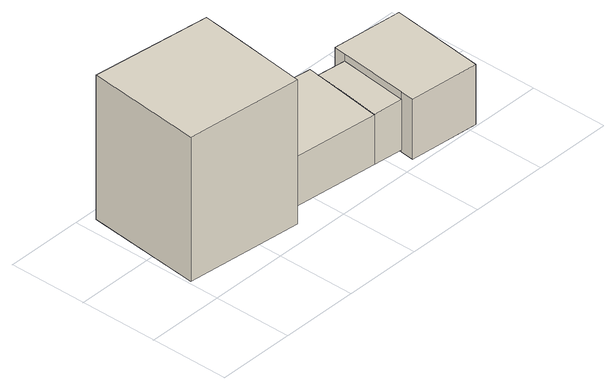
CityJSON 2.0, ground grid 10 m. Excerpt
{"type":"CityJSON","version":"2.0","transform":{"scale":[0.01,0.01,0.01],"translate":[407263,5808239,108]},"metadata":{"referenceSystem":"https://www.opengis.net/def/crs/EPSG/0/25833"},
"CityObjects":{
"building1":{"type":"Building","attributes":{"Gemeindeschluessel":"11000009","function":"31001_1010"},"address":[{"country":"Germany","locality":"Berlin","thoroughfareNumber":"100","thoroughfareName":"Am Müggelberg"}],"children":["building1-1","building1-2","building1-3","building1-4"]},
"building1-1":{"type":"BuildingPart","attributes":{"BezugspunktDach":"2200","measuredHeight":20.95,"storeysAboveGround":3},"parents":["building1"],"geometry":[{"type":"MultiSurface","lod":"1","boundaries":[[[0,1,2,3,4,5,6]],[[7,8,9,10,11,12,13]],[[7,13,6,5]],[[8,7,5,4]],[[9,8,4,3]],[[14,15,16,3,2]],[[17,14,10,2,1]],[[12,18,19,17,11,1,0]],[[13,12,0,6]],[[10,9,16,15,14]],[[11,10,14,17]],[[11,17,19,18]]]}]},
"building1-2":{"type":"BuildingPart","attributes":{"BezugspunktDach":"2200","measuredHeight":9.4,"storeysAboveGround":3},"parents":["building1"],"geometry":[{"type":"MultiSurface","lod":"1","boundaries":[[[20,21,22,23,24,25]],[[26,27,28,29,30,31]],[[26,31,25,24]],[[27,26,32,33,34,35,36,24,23]],[[28,27,23,22]],[[29,28,22,21]],[[30,29,21,20]],[[31,30,20,25]],[[36,35,34,33,32]]]}]},
"building1-3":{"type":"BuildingPart","attributes":{"BezugspunktDach":"2200","measuredHeight":8.34,"storeysAboveGround":3},"parents":["building1"],"geometry":[{"type":"MultiSurface","lod":"1","boundaries":[[[37,38,15,19]],[[39,40,41,42]],[[39,42,18,11,10,9,15]],[[40,39,15,38]],[[40,38,43,44]],[[42,41,37,19]],[[15,9,10,14]],[[14,10,11,17]],[[19,17,11,18]],[[41,45,46,37]],[[44,43,46,45]]]}]},
"building1-4":{"type":"BuildingPart","attributes":{"BezugspunktDach":"2200","measuredHeight":7.9,"storeysAboveGround":3},"parents":["building1"],"geometry":[{"type":"MultiSurface","lod":"1","boundaries":[[[36,35,47,48,49]],[[45,44,34,33,41]],[[46,37,49,48]],[[43,46,48,47]],[[34,44,47,35]],[[41,33,36,49]],[[45,41,37,46]],[[44,45,46,43]],[[33,34,35,36]]]}]}
},
"vertices":[
[1516,217,1930],[1577,704,1930],[1607,944,1930],[1680,1527,1930],[1699,1671,1930],[158,1854,1930],[3,374,1930],[158,1854,38],[1699,1671,38],[1680,1527,38],[1607,944,38],[1577,704,38],[1516,217,38],[3,374,38],[1607,944,685],[1680,1527,685],[1680,1527,476],[1577,704,685],[1546,455,38],[1546,455,685],
[4122,29,788],[4268,1249,788],[3357,1336,788],[3339,1183,788],[3233,281,788],[3213,111,788],[3233,281,1],[3339,1183,1],[3357,1336,1],[4268,1249,1],[4122,29,1],[3213,111,1],[3233,281,440],[3233,281,31],[3339,1183,31],[3339,1183,693],[3233,281,693],
[2844,321,685],[2993,1364,685],[1680,1527,31],[2993,1364,31],[2844,321,31],[1546,455,31],[2973,1225,685],[2973,1225,31],[2909,773,31],[2909,773,685],
[2973,1225,693],[2909,773,693],[2844,321,693]
]}
